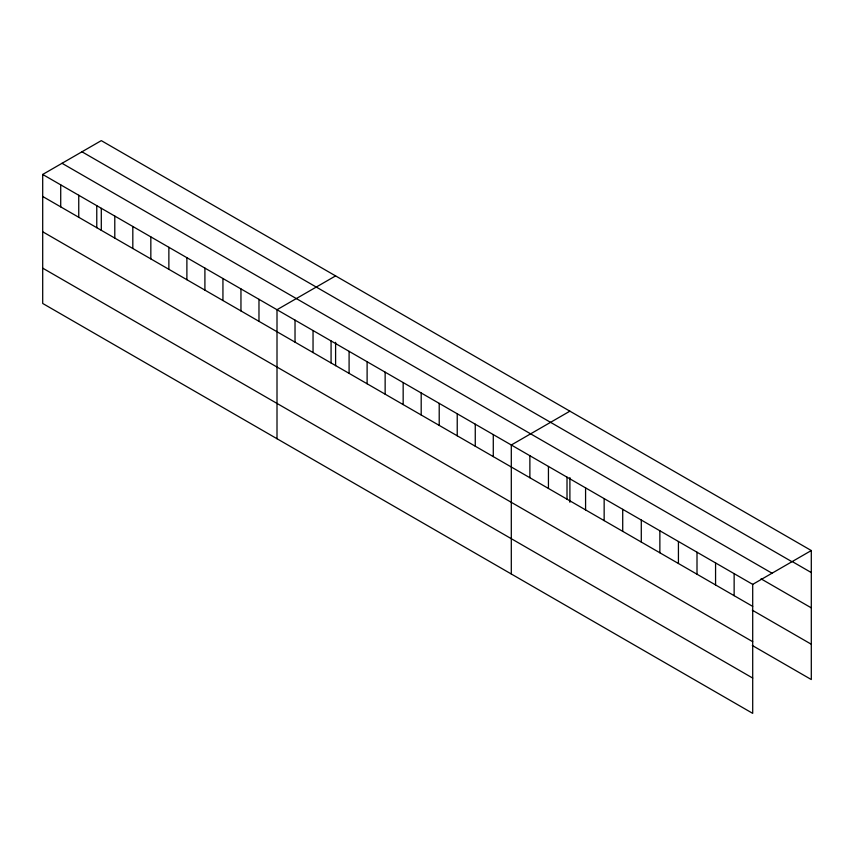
<?xml version="1.0" encoding="UTF-8"?>
<svg xmlns="http://www.w3.org/2000/svg" width="854" height="854" viewBox="0 0 854 854"><rect width="100%" height="100%" fill="white"/><g stroke="black" fill="none" stroke-linecap="round" stroke-linejoin="round"><path stroke-width="1.28" d="M42.7 174.451L752.705 584.371L752.705 713.368L42.7 303.458L42.7 174.451L101.295 140.632L811.3 550.542L811.3 679.549L752.31 645.485M335.601 275.895L277.006 309.724L277.006 438.732M569.896 411.169L511.3 444.998L511.3 574.005M752.705 584.371L811.3 550.542M792.725 561.836L811.3 572.564M81.963 151.788L791.968 561.708M62.032 163.295L772.037 573.215M761.053 578.852L811.3 607.867M42.7 196.473L752.705 606.383M752.31 610.183L811.3 644.236M42.7 231.776L752.705 641.696M42.7 268.145L752.705 678.065M734.141 573.653L734.141 595.665M715.567 562.935L715.567 584.947M697.003 552.207L697.003 574.23M678.428 541.489L678.428 563.501M659.864 530.772L659.864 552.784M641.29 520.054L641.29 542.066M622.715 509.326L622.715 531.337M604.152 498.608L604.152 520.62M585.577 487.89L585.577 509.902M569.896 477.589L569.896 502.269M567.013 477.162L567.013 499.174M548.439 466.444L548.439 488.456M529.875 455.726L529.875 477.738M493.281 434.601L493.281 456.612M475.262 424.192L475.262 446.204M457.232 413.784L457.232 435.796M439.212 403.376L439.212 425.388M421.193 392.979L421.193 414.991M403.163 382.571L403.163 404.582M385.143 372.163L385.143 394.174M367.113 361.754L367.113 383.766M349.094 351.357L349.094 373.369M335.601 342.315L335.601 365.693M331.074 340.949L331.074 362.961M313.044 330.541L313.044 352.553M295.025 320.133L295.025 342.144M258.975 299.327L258.975 321.339M240.956 288.919L240.956 310.931M222.937 278.511L222.937 300.523M204.907 268.103L204.907 290.125M186.887 257.705L186.887 279.717M168.868 247.297L168.868 269.309M150.838 236.889L150.838 258.901M132.818 226.481L132.818 248.493M114.788 216.083L114.788 238.095M101.295 208.333L101.295 230.42M96.769 205.675L96.769 227.687M78.749 195.267L78.749 217.279M60.719 184.859L60.719 206.871"/></g></svg>
